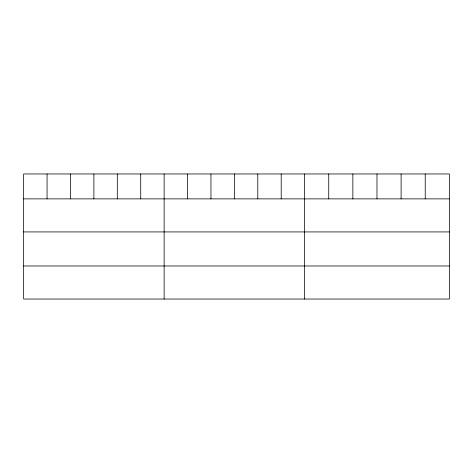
<?xml version="1.0" encoding="UTF-8"?>
<svg xmlns="http://www.w3.org/2000/svg" width="473" height="473" viewBox="0 0 473 473"><rect width="100%" height="100%" fill="white"/><g stroke="black" fill="none" stroke-linecap="round" stroke-linejoin="round"><path stroke-width="0.71" d="M449.35 198.873L449.35 299.037L23.65 299.037L23.65 173.963L449.35 173.963L449.35 198.873L23.65 198.873M23.65 231.924L449.35 231.924M23.65 265.98L449.35 265.98M425.227 173.963L425.227 198.873M401.104 173.963L401.104 198.873M376.981 173.963L376.981 198.873M352.858 173.963L352.858 198.873M328.735 173.963L328.735 198.873M304.612 173.963L304.612 299.037M281.199 173.963L281.199 198.873M257.785 173.963L257.785 198.873M234.371 173.963L234.371 198.873M210.958 173.963L210.958 198.873M187.544 173.963L187.544 198.873M164.131 173.963L164.131 299.037M140.718 173.963L140.718 198.873M117.304 173.963L117.304 198.873M93.891 173.963L93.891 198.873M70.477 173.963L70.477 198.873M47.063 173.963L47.063 198.873"/></g></svg>
